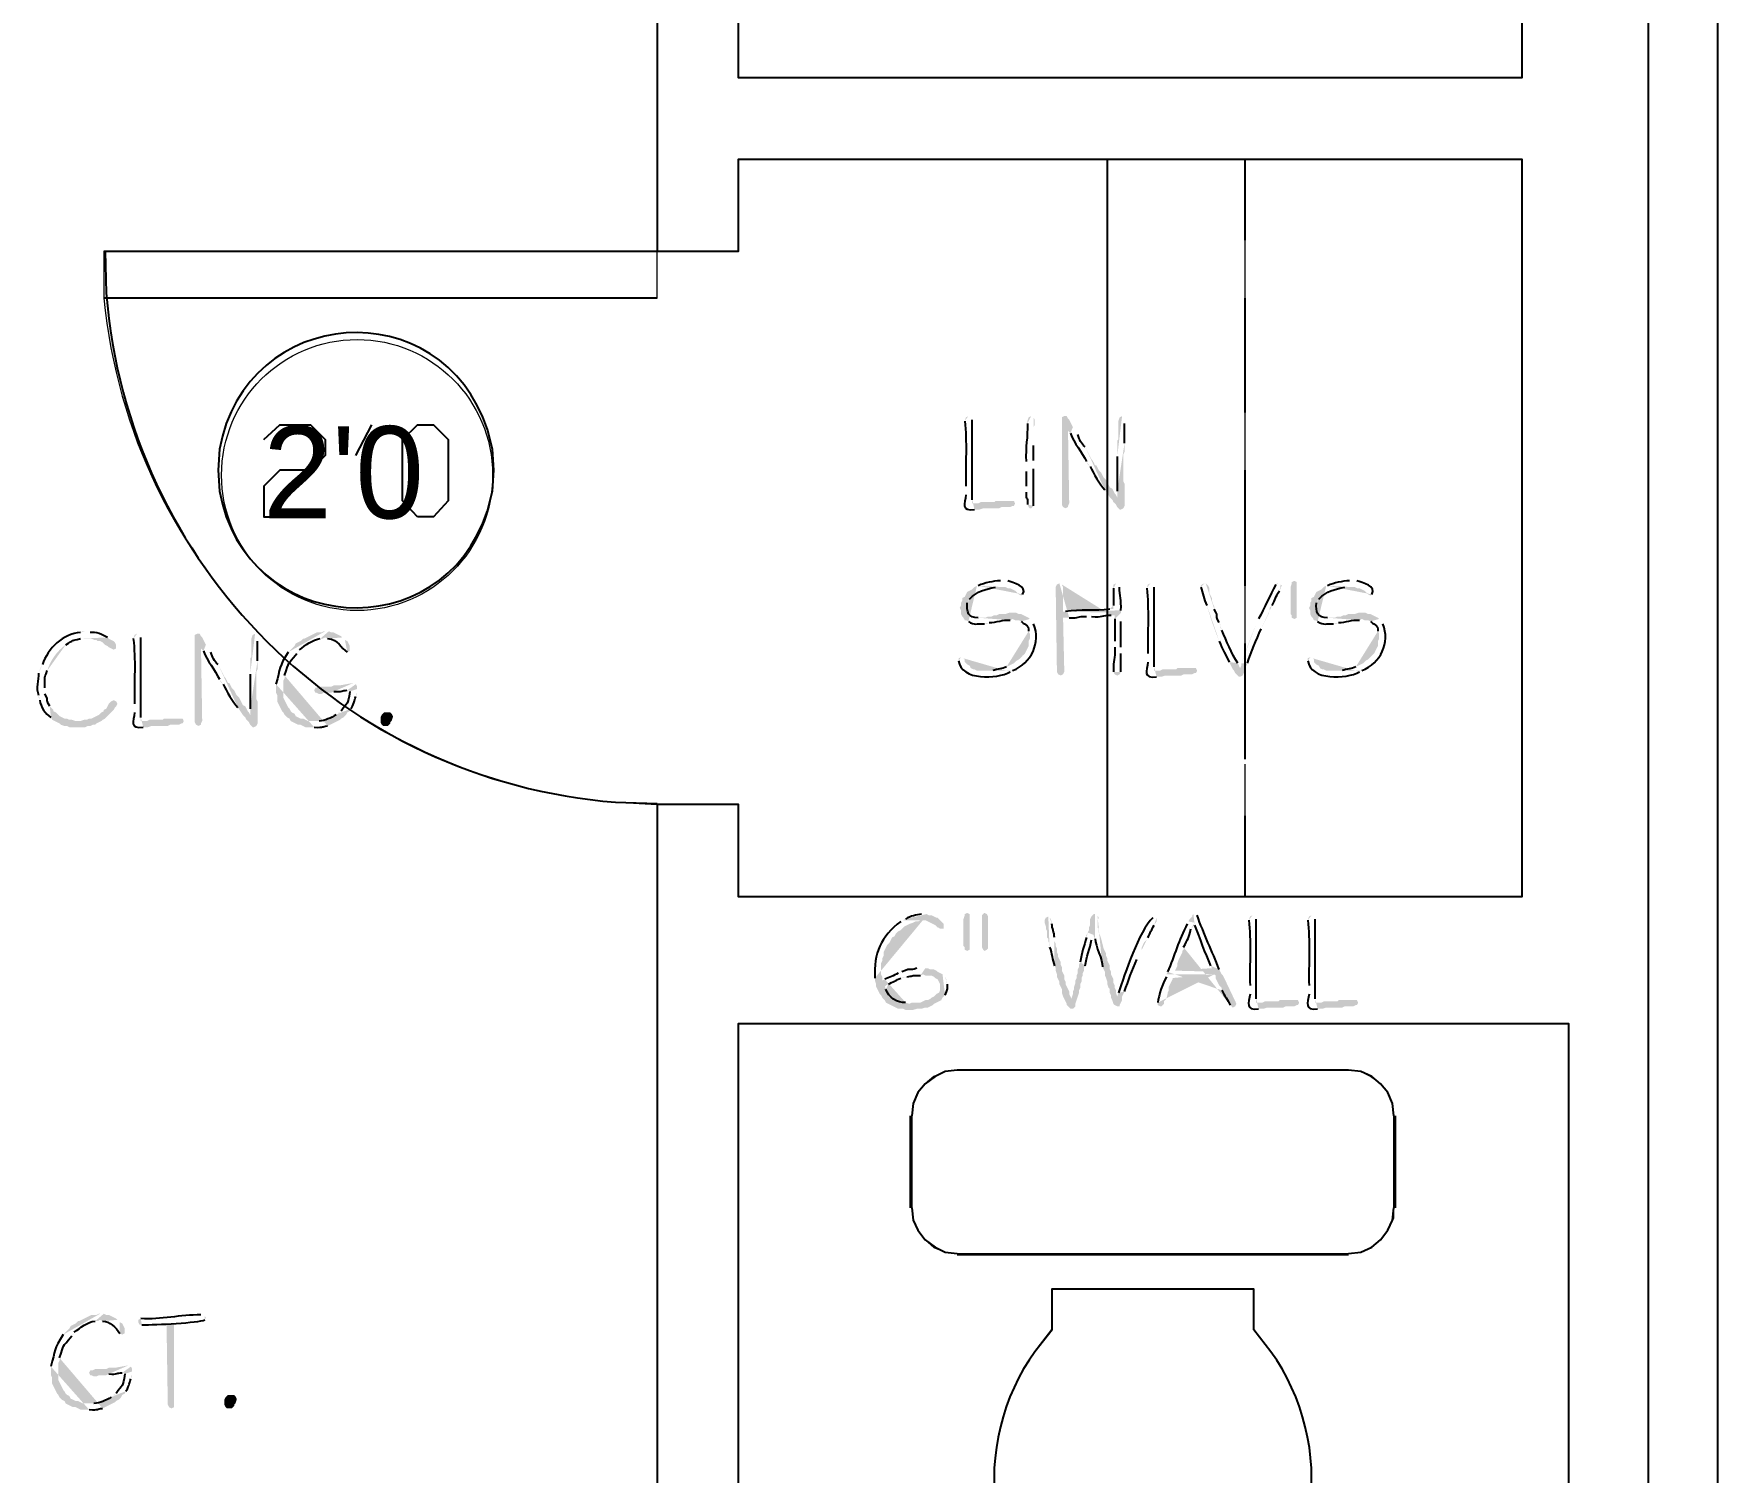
# Model space of a CAD drawing. Header units: inches. Extents: x -167 to 6071, y -6287 to -2731.
# Drawn here: x 420.4 to 493.4, y -5838.5 to -5776.1 of the extents above; entities that cross this region are included whole.
import ezdxf

# ---------------------------------------------------------------- set-up
doc = ezdxf.new("R2010")
doc.units = ezdxf.units.IN
doc.header["$LTSCALE"] = 96
doc.header["$MEASUREMENT"] = 0
doc.linetypes.add('Dash', pattern=[0.225, 0.15, -0.075])
doc.layers.add('Door label', color=5, linetype='Continuous', lineweight=5)
doc.layers.add('Doors', color=5, linetype='Continuous', lineweight=9)
doc.layers.add('Furniture', color=7, linetype='Continuous', lineweight=5, true_color=0x994d00)
doc.layers.add('PDF_Geometry', color=7, linetype='Continuous', true_color=0x4a4a4a)
doc.layers.add('PDF_Solid Fills', color=7, linetype='Continuous')
doc.styles.get("Standard").update_dxf_attribs({"font": 'arial.ttf'})

# ---------------------------------------------------------------- blocks, each defined once
blk = doc.blocks.new('Toilet')
at = {"layer": 'Furniture'}
for points in [[(-0.001, 8.48), (-0.054, 9.013), (-0.267, 9.493), (-0.587, 9.867), (-0.961, 10.187), (-1.441, 10.4), (-1.974, 10.453), (-5.974, 10.453), (-6.507, 10.4), (-6.934, 10.187), (-7.361, 9.867), (-7.681, 9.493), (-7.894, 9.013), (-7.947, 8.48), (-7.947, -8.48), (-7.894, -9.013), (-7.681, -9.44), (-7.361, -9.867), (-6.934, -10.187), (-6.399, -10.454), (-1.979, -10.454), (-1.441, -10.4), (-0.961, -10.187), (-0.587, -9.867), (-0.267, -9.44), (-0.054, -9.013), (0, -8.475), (0, 8.475)], [(-19.041, 6.773), (-19.92, 6.62), (-21.867, 5.867), (-23.414, 5.013), (-24.907, 4.107), (-26.294, 3.04), (-26.827, 2.507)], [(-12.214, -5.12), (-11.254, -4.373), (-9.494, -4.373), (-9.494, 4.373), (-11.254, 4.373), (-12.214, 5.12)], [(-26.827, -2.507), (-26.294, -3.04), (-24.907, -4.107), (-23.414, -5.013), (-21.867, -5.867), (-20.214, -6.507)], [(-20.242, -6.496), (-19.041, -6.773)]]:
    blk.add_lwpolyline(points, dxfattribs=at)
for points in [[(-12.214, 5.12), (-14.112, 6.505), (-16.714, 7.164), (-19.041, 6.773)], [(-26.827, 2.507), (-27.919, 0.679), (-27.919, -0.679), (-26.827, -2.507)], [(-19.041, -6.773), (-16.714, -7.164), (-14.112, -6.505), (-12.214, -5.12)]]:
    blk.add_open_spline(points, degree=3, dxfattribs=at)

msp = doc.modelspace()

# ---------------------------------------------------------------- hatches: boundary and pattern name
at = {"layer": 'PDF_Solid Fills', "transparency": 33554559}
h = msp.add_hatch(color=256, dxfattribs=at)
h.paths.add_polyline_path([(460.917, -5792.735), (460.81, -5792.789), (460.757, -5792.949)], flags=0)
h.paths.add_polyline_path([(460.81, -5795.775), (460.81, -5796.149)], flags=0)
h.paths.add_polyline_path([(461.183, -5796.789), (461.397, -5796.789), (461.557, -5796.735), (462.25, -5796.735), (462.357, -5796.682), (462.73, -5796.682), (462.837, -5796.629), (462.89, -5796.629), (462.943, -5796.522), (461.077, -5796.522), (461.077, -5796.362)], flags=0)
h.paths.add_polyline_path([(461.077, -5792.895), (461.023, -5792.789)], flags=0)
h = msp.add_hatch(color=256, dxfattribs=at)
h.paths.add_polyline_path([(463.637, -5792.735), (463.53, -5792.789), (463.477, -5792.949), (463.477, -5793.055)], flags=0)
h.paths.add_polyline_path([(463.423, -5794.709), (463.423, -5795.135)], flags=0)
h.paths.add_polyline_path([(463.423, -5795.775), (463.423, -5796.042)], flags=0)
h.paths.add_polyline_path([(463.477, -5796.575), (463.53, -5796.682), (463.583, -5796.735), (463.637, -5796.735), (463.69, -5796.682), (463.743, -5796.629)], flags=0)
h.paths.add_polyline_path([(463.743, -5795.029), (463.743, -5794.655)], flags=0)
h.paths.add_polyline_path([(463.743, -5794.015), (463.743, -5793.215), (463.797, -5793.109), (463.797, -5792.895), (463.743, -5792.789)], flags=0)
for points in [[(465.077, -5792.735), (464.97, -5792.789), (464.97, -5796.575), (465.023, -5796.682), (465.13, -5796.735), (465.237, -5796.682), (465.237, -5796.629), (465.29, -5796.522), (465.237, -5793.322), (465.45, -5793.215), (465.29, -5792.895), (465.237, -5792.842), (465.183, -5792.735)], [(462.73, -5796.415), (462.09, -5796.415), (462.037, -5796.469), (461.45, -5796.469), (461.343, -5796.522), (461.077, -5796.522), (462.943, -5796.522), (462.89, -5796.415), (462.837, -5796.415)], [(475.157, -5800.149), (475.157, -5801.482), (475.05, -5801.535), (474.943, -5801.482), (474.943, -5801.375), (474.89, -5801.322), (474.89, -5800.149), (474.943, -5799.989), (474.943, -5799.935), (475.05, -5799.882), (475.157, -5799.935)], [(462.837, -5801.269), (462.677, -5801.269), (462.517, -5801.322), (462.25, -5801.322), (462.143, -5801.375), (462.037, -5801.375), (461.93, -5801.429), (461.77, -5801.429), (461.663, -5801.482), (461.343, -5801.482), (463.53, -5801.482), (463.21, -5801.322), (463.103, -5801.322), (462.997, -5801.269)], [(477.983, -5801.269), (477.823, -5801.269), (477.663, -5801.322), (477.397, -5801.322), (477.29, -5801.375), (477.183, -5801.375), (477.077, -5801.429), (476.917, -5801.429), (476.81, -5801.482), (476.49, -5801.482), (478.677, -5801.482), (478.357, -5801.322), (478.25, -5801.322), (478.143, -5801.269)], [(423.637, -5802.389), (422.623, -5802.389), (422.89, -5802.389), (422.997, -5802.442), (423.103, -5802.442), (423.157, -5802.495), (423.263, -5802.495), (423.37, -5802.549), (423.477, -5802.655), (423.583, -5802.709), (423.637, -5802.762), (423.85, -5802.869), (423.957, -5802.815), (423.957, -5802.655), (423.903, -5802.549), (423.85, -5802.495), (423.743, -5802.442)], [(427.477, -5802.175), (427.37, -5802.229), (427.37, -5806.015), (427.423, -5806.122), (427.53, -5806.175), (427.637, -5806.122), (427.637, -5806.069), (427.69, -5805.962), (427.637, -5802.762), (427.85, -5802.655), (427.797, -5802.549), (427.743, -5802.442), (427.69, -5802.335), (427.637, -5802.282), (427.583, -5802.175)], [(470.623, -5803.669), (469.983, -5803.669), (469.93, -5803.722), (469.343, -5803.722), (469.237, -5803.775), (468.97, -5803.775), (470.837, -5803.775), (470.783, -5803.669), (470.73, -5803.669)], [(423.85, -5805.055), (423.743, -5805.109), (423.637, -5805.215), (423.583, -5805.322), (423.53, -5805.429), (423.423, -5805.482), (423.423, -5805.535), (423.317, -5805.589), (423.21, -5805.695), (423.103, -5805.749), (422.997, -5805.802), (422.89, -5805.855), (422.783, -5805.855), (422.677, -5805.909), (422.57, -5805.909), (422.41, -5805.962), (421.29, -5805.962), (421.503, -5806.069), (421.557, -5806.122), (421.717, -5806.175), (421.823, -5806.175), (421.93, -5806.229), (422.623, -5806.229), (422.73, -5806.175), (422.837, -5806.175), (422.943, -5806.122), (423.05, -5806.122), (423.103, -5806.069), (423.317, -5805.962), (423.37, -5805.909), (423.477, -5805.855), (423.69, -5805.642), (423.743, -5805.589), (423.85, -5805.482), (423.903, -5805.375), (423.957, -5805.322), (424.01, -5805.215), (423.957, -5805.109)], [(426.677, -5805.855), (426.037, -5805.855), (425.983, -5805.909), (425.397, -5805.909), (425.29, -5805.962), (425.023, -5805.962), (426.89, -5805.962), (426.837, -5805.855), (426.783, -5805.855)], [(435.637, -5806.175), (435.53, -5806.175), (435.477, -5806.122), (435.423, -5806.015), (435.423, -5805.802), (435.477, -5805.695), (435.583, -5805.589), (435.85, -5805.589), (435.903, -5805.642), (435.957, -5805.749), (435.957, -5805.802), (435.903, -5805.962), (435.85, -5806.015), (435.85, -5806.069), (435.743, -5806.175)], [(460.863, -5814.282), (460.757, -5814.335), (460.757, -5814.389), (460.703, -5814.549), (460.703, -5815.722), (460.757, -5815.775), (460.757, -5815.882), (460.863, -5815.935), (460.97, -5815.882), (460.97, -5814.335)], [(461.61, -5814.282), (461.503, -5814.389), (461.503, -5815.775), (461.557, -5815.882), (461.61, -5815.935), (461.717, -5815.882), (461.77, -5815.829), (461.77, -5814.442), (461.717, -5814.335)], [(475.05, -5818.069), (474.41, -5818.069), (474.357, -5818.122), (473.77, -5818.122), (473.663, -5818.175), (473.397, -5818.175), (475.263, -5818.175), (475.21, -5818.069), (475.157, -5818.069)], [(477.61, -5818.069), (476.97, -5818.069), (476.917, -5818.122), (476.33, -5818.122), (476.223, -5818.175), (475.957, -5818.175), (477.823, -5818.175), (477.77, -5818.069), (477.717, -5818.069)], [(426.463, -5832.095), (426.143, -5832.095), (426.197, -5835.615), (426.25, -5835.722), (426.357, -5835.775), (426.463, -5835.722), (426.463, -5835.615)], [(428.863, -5835.775), (428.757, -5835.775), (428.703, -5835.722), (428.65, -5835.615), (428.65, -5835.402), (428.703, -5835.295), (428.81, -5835.189), (429.077, -5835.189), (429.13, -5835.242), (429.183, -5835.349), (429.183, -5835.402), (429.13, -5835.562), (429.077, -5835.615), (429.077, -5835.669), (428.97, -5835.775)]]:
    msp.add_hatch(color=256, dxfattribs=at).paths.add_polyline_path(points)
h = msp.add_hatch(color=256, dxfattribs=at)
h.paths.add_polyline_path([(467.583, -5792.735), (467.477, -5792.789), (467.423, -5792.949), (467.423, -5793.749), (467.37, -5793.802), (467.37, -5794.495)], flags=0)
h.paths.add_polyline_path([(467.37, -5795.989), (467.37, -5796.255), (467.05, -5796.255), (467.157, -5796.362), (467.21, -5796.469), (467.317, -5796.575), (467.37, -5796.682), (467.423, -5796.735), (467.477, -5796.789), (467.53, -5796.789), (467.637, -5796.735), (467.69, -5796.629), (467.69, -5795.669), (467.637, -5795.562), (467.637, -5794.389), (467.69, -5794.282), (467.69, -5793.909)], flags=0)
h.paths.add_polyline_path([(467.69, -5793.055), (467.69, -5792.789)], flags=0)
h = msp.add_hatch(color=256, dxfattribs=at)
h.paths.add_polyline_path([(465.45, -5793.215), (465.237, -5793.322), (465.237, -5793.375), (465.343, -5793.482)], flags=0)
h.paths.add_polyline_path([(466.037, -5794.709), (466.09, -5794.815), (466.197, -5794.922)], flags=0)
h.paths.add_polyline_path([(466.837, -5795.935), (467.05, -5796.255), (467.37, -5796.255), (467.317, -5796.149), (467.263, -5796.095), (467.157, -5795.882), (467.05, -5795.829), (466.89, -5795.509), (466.783, -5795.402), (466.73, -5795.295), (466.677, -5795.189), (466.57, -5795.082), (466.517, -5794.975), (466.463, -5794.869), (466.41, -5794.869), (466.357, -5794.762), (466.303, -5794.655), (466.25, -5794.602), (466.197, -5794.495), (466.143, -5794.389), (466.09, -5794.282), (466.037, -5794.175), (465.983, -5794.069)], flags=0)
h.paths.add_polyline_path([(465.663, -5793.535), (465.557, -5793.322)], flags=0)
h = msp.add_hatch(color=256, dxfattribs=at)
h.paths.add_polyline_path([(461.29, -5800.095), (461.183, -5800.149), (461.077, -5800.255), (460.863, -5800.362), (460.81, -5800.469), (460.757, -5800.575), (460.65, -5800.629), (460.65, -5800.735), (460.597, -5800.842), (460.597, -5800.949), (460.543, -5801.055), (460.597, -5801.162), (460.597, -5801.322), (460.65, -5801.429), (460.703, -5801.482), (460.757, -5801.589), (460.81, -5801.589), (460.917, -5801.642)], flags=0)
h.paths.add_polyline_path([(461.61, -5801.749), (461.717, -5801.749), (461.823, -5801.695)], flags=0)
h.paths.add_polyline_path([(462.73, -5801.589), (462.837, -5801.535), (463.583, -5801.535), (463.53, -5801.482), (461.343, -5801.482)], flags=0)
h.paths.add_polyline_path([(460.863, -5800.842), (460.917, -5800.735), (460.97, -5800.682)], flags=0)
h.paths.add_polyline_path([(462.09, -5800.149), (462.357, -5800.149)], flags=0)
h = msp.add_hatch(color=256, dxfattribs=at)
h.paths.add_polyline_path([(462.357, -5799.882), (462.303, -5799.882)], flags=0)
h.paths.add_polyline_path([(461.343, -5800.095), (461.29, -5800.095), (462.357, -5800.149), (462.517, -5800.149), (462.623, -5800.202), (462.73, -5800.202), (462.943, -5800.309), (463.05, -5800.415), (463.103, -5800.415), (463.103, -5800.469), (463.21, -5800.522), (463.263, -5800.469)], flags=0)
h.paths.add_polyline_path([(462.623, -5799.882), (462.463, -5799.882)], flags=0)
h = msp.add_hatch(color=256, dxfattribs=at)
h.paths.add_polyline_path([(464.863, -5799.989), (464.757, -5800.042), (464.703, -5800.149), (464.757, -5803.829), (464.81, -5803.935), (464.917, -5803.989), (465.023, -5803.935), (465.077, -5803.829), (465.023, -5801.482), (465.29, -5801.482)], flags=0)
h.paths.add_polyline_path([(466.037, -5801.429), (466.25, -5801.429)], flags=0)
h.paths.add_polyline_path([(467.103, -5801.375), (467.263, -5801.375), (467.53, -5801.269), (465.023, -5801.215), (465.023, -5800.149), (464.97, -5800.042)], flags=0)
h = msp.add_hatch(color=256, dxfattribs=at)
h.paths.add_polyline_path([(467.317, -5799.989), (467.21, -5800.042), (467.21, -5800.202)], flags=0)
h.paths.add_polyline_path([(467.21, -5800.949), (467.21, -5801.109), (467.05, -5801.109)], flags=0)
h.paths.add_polyline_path([(465.13, -5801.215), (465.023, -5801.215), (467.53, -5801.269), (467.53, -5801.162)], flags=0)
h.paths.add_polyline_path([(467.477, -5800.149), (467.423, -5800.042)], flags=0)
h = msp.add_hatch(color=256, dxfattribs=at)
h.paths.add_polyline_path([(468.81, -5799.989), (468.703, -5800.042), (468.65, -5800.202)], flags=0)
h.paths.add_polyline_path([(468.703, -5803.029), (468.703, -5803.402)], flags=0)
h.paths.add_polyline_path([(469.077, -5804.042), (469.29, -5804.042), (469.45, -5803.989), (470.143, -5803.989), (470.25, -5803.935), (470.623, -5803.935), (470.73, -5803.882), (470.783, -5803.882), (470.837, -5803.775), (468.97, -5803.775), (468.97, -5803.615)], flags=0)
h.paths.add_polyline_path([(468.97, -5800.149), (468.917, -5800.042)], flags=0)
h = msp.add_hatch(color=256, dxfattribs=at)
h.paths.add_polyline_path([(471.157, -5799.989), (471.05, -5800.042), (470.997, -5800.095), (470.997, -5800.149)], flags=0)
h.paths.add_polyline_path([(471.263, -5800.949, 0.030145), (471.797, -5802.495)], flags=0)
h.paths.add_polyline_path([(472.223, -5803.402), (472.383, -5803.722), (472.437, -5803.775), (472.49, -5803.882), (472.543, -5803.935), (472.65, -5804.042), (472.703, -5804.042), (472.81, -5803.989), (472.863, -5803.882), (472.863, -5803.829), (472.917, -5803.775), (472.917, -5803.669), (472.703, -5803.669), (472.65, -5803.562), (472.597, -5803.455)], flags=0)
h.paths.add_polyline_path([(471.903, -5802.015), (471.85, -5801.909), (471.85, -5801.802), (471.797, -5801.695)], flags=0)
h.paths.add_polyline_path([(471.583, -5801.109), (471.583, -5801.002), (471.53, -5800.895), (471.477, -5800.735), (471.477, -5800.629), (471.423, -5800.522), (471.37, -5800.415), (471.37, -5800.202), (471.317, -5800.095), (471.21, -5799.989)], flags=0)
h = msp.add_hatch(color=256, dxfattribs=at)
h.paths.add_polyline_path([(474.357, -5799.989), (474.303, -5799.989), (474.25, -5800.042)], flags=0)
h.paths.add_polyline_path([(473.503, -5801.535), (473.397, -5801.749)], flags=0)
h.paths.add_polyline_path([(473.397, -5801.749, 0.013998), (472.757, -5803.455)], flags=0)
h.paths.add_polyline_path([(472.757, -5803.455), (472.757, -5803.562), (472.703, -5803.669), (472.917, -5803.669), (472.97, -5803.562), (473.023, -5803.455)], flags=0)
h.paths.add_polyline_path([(473.61, -5801.962), (473.663, -5801.855), (473.93, -5801.322), (473.983, -5801.162), (473.983, -5801.055), (474.09, -5800.949)], flags=0)
h.paths.add_polyline_path([(474.41, -5800.309), (474.463, -5800.202), (474.463, -5800.149), (474.517, -5800.095), (474.463, -5800.042)], flags=0)
h = msp.add_hatch(color=256, dxfattribs=at)
h.paths.add_polyline_path([(476.437, -5800.095), (476.33, -5800.149), (476.223, -5800.255), (476.01, -5800.362), (475.957, -5800.469), (475.903, -5800.575), (475.797, -5800.629), (475.797, -5800.735), (475.743, -5800.842), (475.743, -5800.949), (475.69, -5801.055), (475.743, -5801.162), (475.743, -5801.322), (475.797, -5801.429), (475.85, -5801.482), (475.903, -5801.589), (475.957, -5801.589), (476.063, -5801.642)], flags=0)
h.paths.add_polyline_path([(476.757, -5801.749), (476.863, -5801.749), (476.97, -5801.695)], flags=0)
h.paths.add_polyline_path([(477.877, -5801.589), (477.983, -5801.535), (478.73, -5801.535), (478.677, -5801.482), (476.49, -5801.482)], flags=0)
h.paths.add_polyline_path([(476.01, -5800.842), (476.063, -5800.735), (476.117, -5800.682)], flags=0)
h.paths.add_polyline_path([(477.237, -5800.149), (477.503, -5800.149)], flags=0)
h = msp.add_hatch(color=256, dxfattribs=at)
h.paths.add_polyline_path([(477.503, -5799.882), (477.45, -5799.882)], flags=0)
h.paths.add_polyline_path([(476.49, -5800.095), (476.437, -5800.095), (477.503, -5800.149), (477.663, -5800.149), (477.77, -5800.202), (477.877, -5800.202), (478.09, -5800.309), (478.197, -5800.415), (478.25, -5800.415), (478.25, -5800.469), (478.357, -5800.522), (478.41, -5800.469)], flags=0)
h.paths.add_polyline_path([(477.77, -5799.882), (477.61, -5799.882)], flags=0)
h = msp.add_hatch(color=256, dxfattribs=at)
h.paths.add_polyline_path([(463.583, -5801.535), (462.837, -5801.535), (462.943, -5801.589), (463.103, -5801.589), (463.21, -5801.642)], flags=0)
h.paths.add_polyline_path([(463.53, -5802.069), (463.583, -5802.175), (463.583, -5802.389), (463.53, -5802.495), (463.53, -5802.709), (463.477, -5802.815), (463.423, -5802.922), (463.37, -5803.029), (463.263, -5803.135), (463.21, -5803.189), (463.103, -5803.295), (462.997, -5803.349), (462.89, -5803.455), (462.57, -5803.615)], flags=0)
h.paths.add_polyline_path([(461.983, -5803.775), (461.61, -5803.775), (462.837, -5803.775)], flags=0)
h.paths.add_polyline_path([(463.743, -5801.749), (463.637, -5801.642)], flags=0)
h = msp.add_hatch(color=256, dxfattribs=at)
h.paths.add_polyline_path([(467.53, -5801.269), (467.263, -5801.375), (467.263, -5801.535)], flags=0)
h.paths.add_polyline_path([(467.263, -5802.495), (467.263, -5802.762)], flags=0)
h.paths.add_polyline_path([(467.21, -5803.829), (467.263, -5803.935), (467.37, -5803.989), (467.477, -5803.935), (467.53, -5803.829)], flags=0)
h.paths.add_polyline_path([(467.53, -5803.029), (467.53, -5802.762)], flags=0)
h.paths.add_polyline_path([(467.53, -5801.642), (467.53, -5801.375)], flags=0)
h = msp.add_hatch(color=256, dxfattribs=at)
h.paths.add_polyline_path([(478.73, -5801.535), (477.983, -5801.535), (478.09, -5801.589), (478.25, -5801.589), (478.357, -5801.642)], flags=0)
h.paths.add_polyline_path([(478.677, -5802.069), (478.73, -5802.175), (478.73, -5802.389), (478.677, -5802.495), (478.677, -5802.709), (478.623, -5802.815), (478.57, -5802.922), (478.517, -5803.029), (478.41, -5803.135), (478.357, -5803.189), (478.25, -5803.295), (478.143, -5803.349), (478.09, -5803.402), (478.037, -5803.455), (477.717, -5803.615)], flags=0)
h.paths.add_polyline_path([(477.13, -5803.775), (476.757, -5803.775), (477.983, -5803.775)], flags=0)
h.paths.add_polyline_path([(478.89, -5801.749), (478.783, -5801.642)], flags=0)
h = msp.add_hatch(color=256, dxfattribs=at)
h.paths.add_polyline_path([(422.623, -5802.069), (422.517, -5802.069), (422.41, -5802.122)], flags=0)
h.paths.add_polyline_path([(420.757, -5803.509), (420.703, -5803.615), (420.65, -5803.722), (420.597, -5803.882)], flags=0)
h.paths.add_polyline_path([(420.597, -5804.842), (420.597, -5804.949), (420.65, -5805.055)], flags=0)
h.paths.add_polyline_path([(421.13, -5805.802), (421.183, -5805.909), (421.29, -5805.962), (422.303, -5805.962), (422.197, -5805.962), (422.037, -5805.909), (421.93, -5805.909), (421.823, -5805.855), (421.717, -5805.855), (421.61, -5805.802), (421.503, -5805.749), (421.343, -5805.589), (421.237, -5805.535), (421.237, -5805.482), (421.13, -5805.375), (421.077, -5805.322)], flags=0)
h.paths.add_polyline_path([(420.863, -5804.789), (420.863, -5804.522)], flags=0)
h.paths.add_polyline_path([(421.77, -5802.655, 0.162278), (420.97, -5803.775)], flags=0)
h.paths.add_polyline_path([(422.41, -5802.389), (423.637, -5802.389), (423.583, -5802.335)], flags=0)
h.paths.add_polyline_path([(422.837, -5802.122), (422.73, -5802.069)], flags=0)
h = msp.add_hatch(color=256, dxfattribs=at)
h.paths.add_polyline_path([(424.863, -5802.175), (424.757, -5802.229), (424.703, -5802.389)], flags=0)
h.paths.add_polyline_path([(424.757, -5805.215), (424.757, -5805.589)], flags=0)
h.paths.add_polyline_path([(425.13, -5806.229), (425.343, -5806.229), (425.503, -5806.175), (426.197, -5806.175), (426.303, -5806.122), (426.677, -5806.122), (426.783, -5806.069), (426.837, -5806.069), (426.89, -5805.962), (425.023, -5805.962), (425.023, -5805.802)], flags=0)
h.paths.add_polyline_path([(425.023, -5802.335), (424.97, -5802.229)], flags=0)
h = msp.add_hatch(color=256, dxfattribs=at)
h.paths.add_polyline_path([(429.983, -5802.175), (429.877, -5802.229), (429.823, -5802.389), (429.823, -5803.189), (429.77, -5803.242), (429.77, -5803.935)], flags=0)
h.paths.add_polyline_path([(429.77, -5805.429), (429.77, -5805.695), (429.45, -5805.695), (429.557, -5805.802), (429.61, -5805.909), (429.717, -5806.015), (429.77, -5806.122), (429.877, -5806.229), (429.93, -5806.229), (430.037, -5806.175), (430.09, -5806.069), (430.09, -5805.109), (430.037, -5805.002), (430.037, -5803.829), (430.09, -5803.722), (430.09, -5803.349)], flags=0)
h.paths.add_polyline_path([(430.09, -5802.495), (430.09, -5802.229)], flags=0)
h = msp.add_hatch(color=256, dxfattribs=at)
h.paths.add_polyline_path([(433.023, -5802.069), (432.97, -5802.069), (432.863, -5802.122), (432.65, -5802.122), (432.117, -5802.389), (432.063, -5802.389), (431.957, -5802.495), (431.743, -5802.602), (431.69, -5802.709), (431.583, -5802.815), (431.53, -5802.869), (431.423, -5802.975)], flags=0)
h.paths.add_polyline_path([(430.89, -5804.362), (430.89, -5804.735), (430.943, -5804.842), (430.943, -5805.109), (431.157, -5805.535), (431.21, -5805.589), (431.263, -5805.695), (431.37, -5805.802), (431.477, -5805.855), (431.53, -5805.962), (431.85, -5806.122), (431.957, -5806.122), (432.17, -5806.229), (432.543, -5806.229)], flags=0)
h.paths.add_polyline_path([(433.13, -5806.175), (433.557, -5805.962), (432.277, -5805.962), (432.17, -5805.909), (432.063, -5805.855), (431.957, -5805.855), (431.85, -5805.802), (431.743, -5805.749), (431.69, -5805.642), (431.583, -5805.589), (431.53, -5805.535), (431.477, -5805.429), (431.423, -5805.375), (431.37, -5805.269), (431.317, -5805.162), (431.263, -5805.055), (431.21, -5804.949), (431.21, -5804.202), (431.263, -5804.095), (431.263, -5803.989)], flags=0)
h.paths.add_polyline_path([(431.797, -5803.029), (431.85, -5802.975), (431.903, -5802.869)], flags=0)
h.paths.add_polyline_path([(432.81, -5802.389), (432.917, -5802.389), (433.023, -5802.335), (433.77, -5802.335), (433.717, -5802.282), (433.397, -5802.122), (433.29, -5802.122), (433.183, -5802.069)], flags=0)
h = msp.add_hatch(color=256, dxfattribs=at)
h.paths.add_polyline_path([(433.77, -5802.335), (433.023, -5802.335), (433.13, -5802.389)], flags=0)
h.paths.add_polyline_path([(433.983, -5802.975), (434.09, -5802.922), (434.09, -5802.709), (434.037, -5802.602), (433.983, -5802.495), (433.877, -5802.442)], flags=0)
h = msp.add_hatch(color=256, dxfattribs=at)
h.paths.add_polyline_path([(427.85, -5802.655), (427.637, -5802.762), (427.637, -5802.815), (427.743, -5802.922)], flags=0)
h.paths.add_polyline_path([(428.437, -5804.149), (428.49, -5804.255), (428.597, -5804.362)], flags=0)
h.paths.add_polyline_path([(429.237, -5805.375), (429.343, -5805.535), (429.45, -5805.695), (429.77, -5805.695), (429.717, -5805.589), (429.663, -5805.535), (429.557, -5805.322), (429.45, -5805.269), (429.29, -5804.949), (429.183, -5804.842), (429.13, -5804.735), (429.077, -5804.629), (428.97, -5804.522), (428.917, -5804.415), (428.863, -5804.309), (428.81, -5804.309), (428.757, -5804.202), (428.703, -5804.095), (428.65, -5804.042), (428.597, -5803.935), (428.383, -5803.509)], flags=0)
h.paths.add_polyline_path([(428.063, -5802.975), (427.957, -5802.762)], flags=0)
h = msp.add_hatch(color=256, dxfattribs=at)
h.paths.add_polyline_path([(460.597, -5803.189), (460.49, -5803.242), (460.49, -5803.349)], flags=0)
h.paths.add_polyline_path([(462.73, -5803.829), (462.837, -5803.775), (461.29, -5803.775), (461.183, -5803.722), (461.13, -5803.722), (461.023, -5803.669), (460.97, -5803.562), (460.863, -5803.509), (460.757, -5803.402), (460.757, -5803.295), (460.703, -5803.242)], flags=0)
h = msp.add_hatch(color=256, dxfattribs=at)
h.paths.add_polyline_path([(475.743, -5803.189), (475.637, -5803.242), (475.637, -5803.349)], flags=0)
h.paths.add_polyline_path([(477.877, -5803.829), (477.983, -5803.775), (476.437, -5803.775), (476.33, -5803.722), (476.277, -5803.722), (476.17, -5803.669), (476.117, -5803.562), (476.01, -5803.509), (475.903, -5803.402), (475.903, -5803.295), (475.85, -5803.242)], flags=0)
h = msp.add_hatch(color=256, dxfattribs=at)
h.paths.add_polyline_path([(434.25, -5804.309), (433.663, -5804.415), (433.397, -5804.415), (433.29, -5804.469), (432.81, -5804.469), (432.703, -5804.522), (432.597, -5804.522), (432.543, -5804.629), (432.597, -5804.735), (432.65, -5804.735), (432.757, -5804.789), (432.863, -5804.789), (432.97, -5804.735), (433.29, -5804.735), (433.397, -5804.682)], flags=0)
h.paths.add_polyline_path([(433.983, -5804.629), (434.09, -5804.629), (434.41, -5804.575), (434.41, -5804.469), (434.357, -5804.362)], flags=0)
h = msp.add_hatch(color=256, dxfattribs=at)
h.paths.add_polyline_path([(434.41, -5804.575), (434.09, -5804.629), (434.09, -5804.682)], flags=0)
h.paths.add_polyline_path([(433.717, -5805.535), (433.61, -5805.589), (433.61, -5805.642), (433.503, -5805.695)], flags=0)
h.paths.add_polyline_path([(432.757, -5805.962), (432.597, -5805.962), (433.557, -5805.962), (433.663, -5805.909), (433.717, -5805.855), (433.823, -5805.802), (433.93, -5805.695), (433.983, -5805.589), (434.09, -5805.535), (434.143, -5805.429)], flags=0)
h.paths.add_polyline_path([(434.357, -5804.895), (434.41, -5804.789), (434.41, -5804.682)], flags=0)
h = msp.add_hatch(color=256, dxfattribs=at)
h.paths.add_polyline_path([(458.09, -5814.602), (457.983, -5814.655)], flags=0)
h.paths.add_polyline_path([(456.863, -5817.109), (456.863, -5817.215), (457.183, -5817.215), (457.183, -5817.055), (457.13, -5816.949), (457.13, -5816.469), (457.183, -5816.362), (457.183, -5816.255), (457.237, -5816.149), (457.237, -5815.989), (457.29, -5815.882), (457.397, -5815.669), (457.503, -5815.562), (457.61, -5815.349), (457.717, -5815.295), (457.77, -5815.189), (457.877, -5815.082), (457.983, -5815.029), (458.09, -5814.922), (458.143, -5814.869), (458.357, -5814.762), (458.517, -5814.709), (458.623, -5814.655), (458.73, -5814.655), (458.837, -5814.602), (458.943, -5814.602)], flags=0)
h = msp.add_hatch(color=256, dxfattribs=at)
h.paths.add_polyline_path([(458.943, -5814.335), (458.89, -5814.335)], flags=0)
h.paths.add_polyline_path([(458.197, -5814.549), (458.09, -5814.602), (459.05, -5814.602), (459.477, -5814.815), (459.583, -5814.922), (459.637, -5814.922), (459.69, -5814.975), (459.85, -5814.975), (459.85, -5814.762), (459.797, -5814.709), (459.583, -5814.495), (459.53, -5814.495), (459.317, -5814.389), (459.21, -5814.389), (459.103, -5814.335)], flags=0)
h = msp.add_hatch(color=256, dxfattribs=at)
h.paths.add_polyline_path([(464.383, -5814.442), (464.277, -5814.495), (464.223, -5814.602), (464.223, -5814.709), (464.277, -5814.869), (464.277, -5814.975), (464.33, -5815.082), (464.33, -5815.349), (464.383, -5815.402), (464.383, -5815.509), (464.437, -5815.615), (464.437, -5815.775)], flags=0)
h.paths.add_polyline_path([(464.65, -5816.575), (464.703, -5816.682), (464.703, -5816.789), (464.757, -5816.949), (464.757, -5817.055), (464.81, -5817.162), (464.863, -5817.269), (464.863, -5817.375), (464.917, -5817.482), (464.97, -5817.589), (464.97, -5817.749), (465.023, -5817.909), (465.077, -5818.015), (465.13, -5818.122), (465.183, -5818.229), (465.183, -5818.282), (465.237, -5818.335), (465.343, -5818.442), (465.45, -5818.442), (465.557, -5818.335), (465.557, -5818.229), (465.61, -5818.069), (465.397, -5818.069), (465.397, -5818.015), (465.29, -5817.802), (465.29, -5817.695), (465.237, -5817.589), (465.183, -5817.482), (465.13, -5817.375), (465.13, -5817.269), (465.077, -5817.162), (465.077, -5817.002), (465.023, -5816.895), (464.97, -5816.789), (464.97, -5816.629), (464.917, -5816.522), (464.917, -5816.415), (464.863, -5816.309), (464.81, -5816.202), (464.81, -5816.095), (464.757, -5815.989), (464.757, -5815.829), (464.703, -5815.722), (464.703, -5815.615), (464.65, -5815.509), (464.65, -5815.349)], flags=0)
h.paths.add_polyline_path([(464.543, -5814.762), (464.543, -5814.709), (464.49, -5814.549), (464.437, -5814.495)], flags=0)
h = msp.add_hatch(color=256, dxfattribs=at)
h.paths.add_polyline_path([(466.41, -5814.335), (466.357, -5814.335), (466.25, -5814.442), (466.197, -5814.549), (466.197, -5814.815), (466.143, -5814.922), (466.143, -5815.029), (466.09, -5815.135), (466.357, -5815.242), (466.357, -5815.295), (466.41, -5815.402)], flags=0)
h.paths.add_polyline_path([(466.73, -5816.629), (466.837, -5816.842), (466.837, -5817.002), (466.89, -5817.109), (466.943, -5817.269), (466.943, -5817.375), (466.997, -5817.535), (467.05, -5817.589), (467.05, -5817.749), (467.103, -5817.855), (467.103, -5817.962), (467.157, -5818.069), (467.21, -5818.229), (467.263, -5818.282), (467.37, -5818.335), (467.477, -5818.335), (467.477, -5818.282), (467.53, -5818.175), (467.583, -5818.069), (467.583, -5817.909), (467.37, -5817.909), (467.317, -5817.749), (467.317, -5817.642), (467.263, -5817.535), (467.263, -5817.429), (467.21, -5817.322), (467.21, -5817.162), (467.103, -5816.949), (467.103, -5816.842), (467.05, -5816.735), (467.05, -5816.575), (466.997, -5816.469), (466.943, -5816.362), (466.943, -5816.255), (466.89, -5816.149), (466.89, -5816.042), (466.783, -5815.829), (466.677, -5815.402), (466.623, -5815.242), (466.57, -5815.135), (466.57, -5814.975), (466.517, -5814.922), (466.517, -5814.602), (466.57, -5814.495), (466.517, -5814.389)], flags=0)
h = msp.add_hatch(color=256, dxfattribs=at)
h.paths.add_polyline_path([(468.97, -5814.495), (468.917, -5814.495)], flags=0)
h.paths.add_polyline_path([(467.423, -5817.749), (467.37, -5817.909), (467.583, -5817.909), (467.637, -5817.802), (467.69, -5817.695)], flags=0)
h.paths.add_polyline_path([(468.223, -5816.309), (468.437, -5815.882), (468.437, -5815.775), (468.543, -5815.562), (468.65, -5815.455), (468.703, -5815.349)], flags=0)
h.paths.add_polyline_path([(468.97, -5814.815), (469.077, -5814.655), (469.077, -5814.495)], flags=0)
h = msp.add_hatch(color=256, dxfattribs=at)
h.paths.add_polyline_path([(470.463, -5814.655), (470.41, -5814.762)], flags=0)
h.paths.add_polyline_path([(469.557, -5816.842), (469.503, -5816.949), (471.583, -5816.949), (471.637, -5817.002), (471.637, -5817.109), (471.69, -5817.215), (471.743, -5817.322), (471.797, -5817.429), (471.903, -5817.535), (471.903, -5817.642)], flags=0)
h.paths.add_polyline_path([(472.277, -5818.282), (472.383, -5818.389), (472.49, -5818.335), (472.543, -5818.229), (472.063, -5817.215), (471.957, -5817.002), (471.903, -5816.949), (471.85, -5816.842), (469.877, -5816.789), (469.93, -5816.682), (469.983, -5816.575), (469.983, -5816.469), (470.037, -5816.309), (470.09, -5816.202), (470.143, -5816.095), (470.197, -5815.989), (470.197, -5815.935), (470.25, -5815.882), (470.25, -5815.775)], flags=0)
h.paths.add_polyline_path([(470.57, -5814.975), (470.677, -5814.869), (470.73, -5814.709)], flags=0)
h = msp.add_hatch(color=256, dxfattribs=at)
h.paths.add_polyline_path([(470.677, -5814.335), (470.623, -5814.389), (470.623, -5814.442), (470.57, -5814.495), (470.517, -5814.549), (470.463, -5814.655), (470.73, -5814.709), (470.73, -5814.815)], flags=0)
h.paths.add_polyline_path([(471.423, -5816.575), (471.477, -5816.682), (469.877, -5816.789), (471.85, -5816.842), (471.797, -5816.735)], flags=0)
h.paths.add_polyline_path([(470.837, -5814.389), (470.783, -5814.335)], flags=0)
h = msp.add_hatch(color=256, dxfattribs=at)
h.paths.add_polyline_path([(473.237, -5814.389), (473.13, -5814.442), (473.077, -5814.602)], flags=0)
h.paths.add_polyline_path([(473.13, -5817.429), (473.13, -5817.802)], flags=0)
h.paths.add_polyline_path([(473.503, -5818.442), (473.717, -5818.442), (473.877, -5818.389), (474.57, -5818.389), (474.677, -5818.335), (475.05, -5818.335), (475.157, -5818.282), (475.21, -5818.282), (475.263, -5818.175), (473.397, -5818.175), (473.397, -5818.015)], flags=0)
h.paths.add_polyline_path([(473.397, -5814.549), (473.343, -5814.442)], flags=0)
h = msp.add_hatch(color=256, dxfattribs=at)
h.paths.add_polyline_path([(475.797, -5814.389), (475.69, -5814.442), (475.637, -5814.602)], flags=0)
h.paths.add_polyline_path([(475.69, -5817.429), (475.69, -5817.802)], flags=0)
h.paths.add_polyline_path([(476.063, -5818.442), (476.277, -5818.442), (476.437, -5818.389), (477.13, -5818.389), (477.237, -5818.335), (477.61, -5818.335), (477.717, -5818.282), (477.77, -5818.282), (477.823, -5818.175), (475.957, -5818.175), (475.957, -5818.015)], flags=0)
h.paths.add_polyline_path([(475.957, -5814.549), (475.903, -5814.442)], flags=0)
h = msp.add_hatch(color=256, dxfattribs=at)
h.paths.add_polyline_path([(466.09, -5815.135), (466.037, -5815.242), (466.037, -5815.349)], flags=0)
h.paths.add_polyline_path([(465.77, -5816.415), (465.717, -5816.522), (465.717, -5816.629), (465.663, -5816.735), (465.663, -5816.895), (465.61, -5817.002), (465.61, -5817.109), (465.557, -5817.215), (465.557, -5817.322), (465.503, -5817.482), (465.503, -5817.589), (465.45, -5817.695), (465.45, -5817.802), (465.397, -5817.962), (465.397, -5818.069), (465.61, -5818.069), (465.663, -5817.909), (465.717, -5817.749), (465.717, -5817.642), (465.77, -5817.535), (465.77, -5817.375), (465.823, -5817.269), (465.823, -5817.109), (465.877, -5817.002), (465.877, -5816.895), (465.93, -5816.789), (465.93, -5816.682), (465.983, -5816.575)], flags=0)
h.paths.add_polyline_path([(466.25, -5815.455), (466.303, -5815.349), (466.357, -5815.242)], flags=0)
h = msp.add_hatch(color=256, dxfattribs=at)
h.paths.add_polyline_path([(458.89, -5816.682), (458.677, -5816.682)], flags=0)
h.paths.add_polyline_path([(458.037, -5816.842), (457.983, -5816.842), (457.877, -5816.895)], flags=0)
h.paths.add_polyline_path([(457.29, -5817.162), (457.183, -5817.215), (456.863, -5817.215), (456.917, -5817.375), (456.917, -5817.482), (456.97, -5817.589), (457.023, -5817.695), (457.077, -5817.802), (457.13, -5817.855), (457.183, -5817.962), (457.237, -5818.015), (457.29, -5818.069), (457.343, -5818.175), (457.45, -5818.229), (458.357, -5818.229), (458.197, -5818.175)], flags=0)
h.paths.add_polyline_path([(457.343, -5817.589), (457.29, -5817.482), (457.343, -5817.429), (457.45, -5817.375)], flags=0)
h.paths.add_polyline_path([(457.983, -5817.109), (458.09, -5817.109), (458.25, -5817.055)], flags=0)
h.paths.add_polyline_path([(458.837, -5817.002), (458.943, -5816.949), (459.797, -5816.949), (459.583, -5816.842), (459.53, -5816.789), (459.423, -5816.735), (459.263, -5816.735), (459.157, -5816.682), (459.05, -5816.682)], flags=0)
h = msp.add_hatch(color=256, dxfattribs=at)
h.paths.add_polyline_path([(459.797, -5816.949), (458.943, -5816.949), (459.05, -5817.002), (459.317, -5817.002), (459.423, -5817.055), (459.477, -5817.109), (459.583, -5817.162), (459.637, -5817.269), (459.69, -5817.375), (459.69, -5817.642), (459.637, -5817.749), (459.53, -5817.802), (459.423, -5817.909), (459.317, -5817.962), (459.263, -5818.015), (459.157, -5818.069), (459.05, -5818.069), (458.837, -5818.175), (458.463, -5818.175), (458.357, -5818.229), (457.45, -5818.229), (457.877, -5818.442), (458.09, -5818.442), (458.197, -5818.495), (458.517, -5818.495), (458.677, -5818.442), (458.89, -5818.442), (459.05, -5818.389), (459.157, -5818.389), (459.37, -5818.282), (459.423, -5818.229), (459.743, -5818.069), (459.797, -5817.962), (459.903, -5817.855)], flags=0)
h.paths.add_polyline_path([(460.01, -5817.375), (459.957, -5817.269), (459.957, -5817.162), (459.903, -5817.055)], flags=0)
h = msp.add_hatch(color=256, dxfattribs=at)
h.paths.add_polyline_path([(469.503, -5816.949), (469.503, -5817.055)], flags=0)
h.paths.add_polyline_path([(469.13, -5818.175), (469.13, -5818.282), (469.237, -5818.335), (469.29, -5818.335), (469.397, -5818.229), (469.397, -5818.122), (469.503, -5818.015), (469.557, -5817.802), (469.557, -5817.749), (469.61, -5817.642), (469.61, -5817.482), (469.77, -5817.162), (469.77, -5817.109), (471.583, -5816.949)], flags=0)
h = msp.add_hatch(color=256, dxfattribs=at)
h.paths.add_polyline_path([(423.263, -5831.669), (423.21, -5831.669), (423.103, -5831.722), (422.89, -5831.722), (422.357, -5831.989), (422.303, -5831.989), (422.197, -5832.095), (421.983, -5832.202), (421.93, -5832.309), (421.823, -5832.415), (421.77, -5832.469), (421.663, -5832.575)], flags=0)
h.paths.add_polyline_path([(421.13, -5833.962), (421.13, -5834.335), (421.183, -5834.442), (421.183, -5834.709), (421.237, -5834.815), (421.29, -5834.922), (421.343, -5835.029), (421.397, -5835.135), (421.45, -5835.189), (421.503, -5835.295), (421.61, -5835.402), (421.717, -5835.455), (421.77, -5835.562), (422.09, -5835.722), (422.197, -5835.722), (422.41, -5835.829), (422.783, -5835.829)], flags=0)
h.paths.add_polyline_path([(423.37, -5835.775), (423.797, -5835.562), (422.517, -5835.562), (422.303, -5835.455), (422.197, -5835.455), (421.983, -5835.349), (421.93, -5835.242), (421.823, -5835.189), (421.77, -5835.135), (421.717, -5835.029), (421.663, -5834.975), (421.45, -5834.549), (421.45, -5833.802), (421.503, -5833.695), (421.503, -5833.589)], flags=0)
h.paths.add_polyline_path([(422.037, -5832.629), (422.09, -5832.575), (422.143, -5832.469)], flags=0)
h.paths.add_polyline_path([(423.05, -5831.989), (423.157, -5831.989), (423.263, -5831.935), (424.01, -5831.935), (423.957, -5831.882), (423.637, -5831.722), (423.53, -5831.722), (423.423, -5831.669)], flags=0)
h = msp.add_hatch(color=256, dxfattribs=at)
h.paths.add_polyline_path([(427.69, -5831.722), (427.637, -5831.722)], flags=0)
h.paths.add_polyline_path([(425.023, -5831.882), (424.917, -5831.935), (424.917, -5832.042), (424.97, -5832.149), (425.077, -5832.149)], flags=0)
h.paths.add_polyline_path([(427.797, -5831.935), (427.85, -5831.829), (427.797, -5831.775)], flags=0)
h = msp.add_hatch(color=256, dxfattribs=at)
h.paths.add_polyline_path([(424.01, -5831.935), (423.263, -5831.935), (423.37, -5831.989)], flags=0)
h.paths.add_polyline_path([(424.117, -5832.522), (424.223, -5832.575), (424.33, -5832.522), (424.33, -5832.309), (424.223, -5832.095), (424.117, -5832.042)], flags=0)
h = msp.add_hatch(color=256, dxfattribs=at)
h.paths.add_polyline_path([(424.49, -5833.909), (423.903, -5834.015), (423.637, -5834.015), (423.53, -5834.069), (423.05, -5834.069), (422.943, -5834.122), (422.837, -5834.122), (422.783, -5834.229), (422.837, -5834.335), (422.89, -5834.335), (422.997, -5834.389), (423.103, -5834.389), (423.21, -5834.335), (423.53, -5834.335), (423.637, -5834.282)], flags=0)
h.paths.add_polyline_path([(424.223, -5834.229), (424.33, -5834.229), (424.65, -5834.175), (424.65, -5834.069), (424.597, -5833.962)], flags=0)
h = msp.add_hatch(color=256, dxfattribs=at)
h.paths.add_polyline_path([(424.65, -5834.175), (424.33, -5834.229), (424.33, -5834.282)], flags=0)
h.paths.add_polyline_path([(423.957, -5835.135), (423.85, -5835.189), (423.85, -5835.242), (423.743, -5835.295)], flags=0)
h.paths.add_polyline_path([(422.997, -5835.562), (422.837, -5835.562), (423.797, -5835.562), (423.903, -5835.509), (423.957, -5835.455), (424.063, -5835.402), (424.17, -5835.295), (424.223, -5835.189), (424.33, -5835.135), (424.383, -5835.029)], flags=0)
h.paths.add_polyline_path([(424.597, -5834.495), (424.65, -5834.389), (424.65, -5834.282)], flags=0)

# ---------------------------------------------------------------- linework, layer by layer
at = {"layer": 'Door label'}
msp.add_circle((434.407, -5795.293), 5.877, dxfattribs=at)
at = {"layer": 'Doors', "transparency": 33554687}
msp.add_lwpolyline([(423.423, -5787.615), (447.423, -5787.615), (447.423, -5785.589), (423.423, -5785.589)], dxfattribs=at)
msp.add_lwpolyline([(423.423, -5785.589), (423.423, -5787.615, 0.362411), (445.61, -5809.482), (447.423, -5809.589)], format="xyb", dxfattribs=at)
at = {"layer": 'Furniture', "transparency": 33554687}
msp.add_lwpolyline([(466.943, -5813.589), (466.943, -5781.589)], dxfattribs=at)
at = {"layer": 'Furniture', "linetype": 'Dash', "ltscale": 0.4, "transparency": 33554687}
msp.add_lwpolyline([(472.917, -5813.589), (472.917, -5781.589)], dxfattribs=at)
at = {"layer": 'PDF_Geometry', "color": 7}
for points in [[(491.903, -5563.082), (490.41, -5563.082), (493.397, -5563.082), (493.397, -6066.549), (490.41, -6066.549), (490.41, -5563.082)], [(348.437, -5714.602), (344.437, -5714.602), (344.437, -5581.109), (486.943, -5581.109), (486.943, -5714.602), (447.423, -5714.602), (447.423, -5730.602), (443.423, -5730.602), (443.423, -5734.069), (447.423, -5734.069), (447.423, -5738.069), (450.943, -5738.069), (450.943, -5734.069), (484.917, -5734.069), (484.917, -5778.069), (450.943, -5778.069), (450.943, -5774.069), (447.423, -5774.069), (447.423, -5785.589)], [(423.423, -5785.589), (447.423, -5785.589), (450.943, -5785.589), (450.943, -5781.589), (484.917, -5781.589), (484.917, -5813.589), (450.943, -5813.589), (450.943, -5809.589), (447.423, -5809.589), (447.423, -5841.162), (444.597, -5843.989), (447.05, -5846.442), (450.943, -5842.602), (450.943, -5819.082), (486.943, -5819.082), (486.943, -5957.589)], [(447.423, -5787.615), (423.423, -5787.615)]]:
    msp.add_lwpolyline(points, dxfattribs=at)
at = {"layer": 'PDF_Geometry'}
for points in [[(466.943, -5813.589), (466.943, -5781.589)], [(472.917, -5785.109), (472.917, -5781.589)], [(472.917, -5792.575), (472.917, -5787.615)], [(430.357, -5793.749), (431.05, -5793.109), (432.383, -5793.109), (433.023, -5793.749), (433.023, -5794.442), (432.383, -5795.082), (431.05, -5795.082), (430.357, -5795.775), (430.357, -5797.109), (433.023, -5797.109)], [(434.357, -5794.442), (435.05, -5793.109)], [(440.063, -5796.842), (440.277, -5795.989), (440.33, -5795.082), (440.277, -5794.175), (440.063, -5793.322)], [(428.437, -5794.175), (428.383, -5795.082), (428.437, -5795.989)], [(472.917, -5800.095), (472.917, -5795.082)], [(472.917, -5807.615), (472.917, -5802.602)], [(472.917, -5813.589), (472.917, -5810.069)], [(479.37, -5823.082), (479.317, -5822.549), (479.103, -5822.069), (478.783, -5821.695), (478.41, -5821.375), (477.93, -5821.162), (477.397, -5821.109), (460.437, -5821.109), (459.903, -5821.162), (459.477, -5821.375), (459.05, -5821.695), (458.73, -5822.069), (458.517, -5822.549), (458.463, -5823.082)], [(458.41, -5827.082), (458.41, -5823.082)], [(479.423, -5823.082), (479.423, -5827.082)], [(458.463, -5827.082), (458.517, -5827.615), (458.73, -5828.042), (459.05, -5828.469), (459.477, -5828.789), (459.903, -5829.002), (460.437, -5829.055)], [(477.397, -5829.055), (477.93, -5829.002), (478.41, -5828.789), (478.783, -5828.469), (479.103, -5828.042), (479.317, -5827.615), (479.37, -5827.082)], [(477.397, -5829.109), (460.437, -5829.109)], [(474.037, -5833.322), (473.29, -5832.362), (473.29, -5830.602), (464.543, -5830.602), (464.543, -5832.362), (463.797, -5833.322)]]:
    msp.add_lwpolyline(points, dxfattribs=at)
msp.add_lwpolyline([(423.477, -5785.589), (423.53, -5787.402, 0.36878), (445.61, -5809.482), (447.423, -5809.535)], format="xyb", dxfattribs=at)
msp.add_lwpolyline([(437.023, -5797.109), (436.383, -5796.415), (436.383, -5793.749), (437.023, -5793.109), (437.717, -5793.109), (438.357, -5793.749), (438.357, -5796.415), (437.717, -5797.109)], close=True, dxfattribs=at)
for points in [[(440.063, -5793.322), (438.088, -5787.313), (429.582, -5787.872), (428.437, -5794.175)], [(460.757, -5792.949), (460.864, -5793.825), (460.787, -5794.862), (460.81, -5795.775)], [(461.077, -5796.362), (461.077, -5795.207), (461.077, -5794.051), (461.077, -5792.895)], [(463.477, -5793.055), (463.5, -5793.673), (463.383, -5794.048), (463.423, -5794.709)], [(465.343, -5793.482), (465.49, -5793.917), (465.853, -5794.294), (466.037, -5794.709)], [(465.983, -5794.069), (465.782, -5793.895), (465.75, -5793.788), (465.663, -5793.535)], [(467.69, -5793.909), (467.69, -5793.624), (467.69, -5793.34), (467.69, -5793.055)], [(463.743, -5794.655), (463.743, -5794.442), (463.743, -5794.229), (463.743, -5794.015)], [(467.37, -5794.495), (467.37, -5794.993), (467.37, -5795.491), (467.37, -5795.989)], [(463.423, -5795.135), (463.423, -5795.349), (463.423, -5795.562), (463.423, -5795.775)], [(463.743, -5796.629), (463.743, -5796.095), (463.743, -5795.562), (463.743, -5795.029)], [(466.197, -5794.922), (466.343, -5795.216), (466.618, -5795.703), (466.837, -5795.935)], [(428.437, -5795.989), (429.582, -5802.292), (438.088, -5802.851), (440.063, -5796.842)], [(460.81, -5796.149), (460.758, -5796.539), (460.588, -5796.868), (461.183, -5796.789)], [(463.423, -5796.042), (463.4, -5796.49), (463.5, -5796.127), (463.477, -5796.575)], [(460.97, -5800.682), (461.298, -5800.298), (461.654, -5800.263), (462.09, -5800.149)], [(462.303, -5799.882), (461.974, -5799.892), (461.643, -5799.958), (461.343, -5800.095)], [(463.263, -5800.469), (463.515, -5800.116), (462.835, -5799.959), (462.623, -5799.882)], [(467.21, -5800.202), (467.21, -5800.451), (467.21, -5800.7), (467.21, -5800.949)], [(467.53, -5801.162), (467.564, -5800.687), (467.455, -5800.559), (467.477, -5800.149)], [(468.65, -5800.202), (468.758, -5801.079), (468.68, -5802.115), (468.703, -5803.029)], [(468.97, -5803.615), (468.97, -5802.46), (468.97, -5801.304), (468.97, -5800.149)], [(470.997, -5800.149), (471.1, -5800.4), (471.105, -5800.679), (471.263, -5800.949)], [(474.25, -5800.042), (473.996, -5800.521), (473.759, -5801.042), (473.503, -5801.535)], [(474.09, -5800.949), (474.221, -5800.696), (474.242, -5800.567), (474.41, -5800.309)], [(476.117, -5800.682), (476.445, -5800.298), (476.801, -5800.263), (477.237, -5800.149)], [(477.45, -5799.882), (477.12, -5799.892), (476.79, -5799.958), (476.49, -5800.095)], [(478.41, -5800.469), (478.662, -5800.115), (477.982, -5799.959), (477.77, -5799.882)], [(461.343, -5801.482), (460.902, -5801.5), (460.835, -5801.209), (460.863, -5800.842)], [(476.49, -5801.482), (476.048, -5801.5), (475.982, -5801.209), (476.01, -5800.842)], [(460.917, -5801.642), (461.202, -5801.82), (461.267, -5801.729), (461.61, -5801.749)], [(461.823, -5801.695), (462.133, -5801.7), (462.414, -5801.543), (462.73, -5801.589)], [(462.837, -5803.775), (463.643, -5803.451), (464.084, -5802.566), (463.743, -5801.749)], [(463.21, -5801.642), (463.292, -5801.745), (463.566, -5801.785), (463.53, -5802.069)], [(467.05, -5801.109), (466.415, -5801.198), (465.76, -5801.111), (465.13, -5801.215)], [(465.29, -5801.482), (465.748, -5801.514), (465.626, -5801.4), (466.037, -5801.429)], [(466.25, -5801.429), (466.75, -5801.468), (466.711, -5801.365), (467.103, -5801.375)], [(467.263, -5801.535), (467.263, -5801.855), (467.263, -5802.175), (467.263, -5802.495)], [(467.53, -5802.762), (467.53, -5802.389), (467.53, -5802.015), (467.53, -5801.642)], [(471.797, -5801.695), (471.542, -5801.247), (471.838, -5801.556), (471.583, -5801.109)], [(476.063, -5801.642), (476.349, -5801.82), (476.414, -5801.729), (476.757, -5801.749)], [(476.97, -5801.695), (477.279, -5801.7), (477.56, -5801.543), (477.877, -5801.589)], [(477.983, -5803.775), (478.79, -5803.451), (479.23, -5802.566), (478.89, -5801.749)], [(478.357, -5801.642), (478.438, -5801.745), (478.713, -5801.785), (478.677, -5802.069)], [(422.41, -5802.122), (421.658, -5802.173), (420.999, -5802.815), (420.757, -5803.509)], [(421.77, -5802.655), (422.168, -5802.412), (421.975, -5802.503), (422.41, -5802.389)], [(423.583, -5802.335), (423.371, -5802.219), (423.077, -5802.086), (422.837, -5802.122)], [(424.703, -5802.389), (424.811, -5803.265), (424.734, -5804.302), (424.757, -5805.215)], [(425.023, -5805.802), (425.023, -5804.647), (425.023, -5803.491), (425.023, -5802.335)], [(430.09, -5803.349), (430.09, -5803.064), (430.09, -5802.78), (430.09, -5802.495)], [(431.903, -5802.869), (432.171, -5802.678), (432.47, -5802.426), (432.81, -5802.389)], [(433.13, -5802.389), (433.613, -5802.399), (433.692, -5802.825), (433.983, -5802.975)], [(471.797, -5802.495), (471.931, -5802.874), (472.086, -5803.077), (472.223, -5803.402)], [(472.597, -5803.455), (472.314, -5803.023), (472.127, -5802.485), (471.903, -5802.015)], [(473.023, -5803.455), (473.186, -5802.952), (473.398, -5802.462), (473.61, -5801.962)], [(427.743, -5802.922), (427.89, -5803.357), (428.253, -5803.734), (428.437, -5804.149)], [(428.383, -5803.509), (428.182, -5803.335), (428.15, -5803.228), (428.063, -5802.975)], [(431.423, -5802.975), (431.009, -5803.599), (431.079, -5803.662), (430.89, -5804.362)], [(431.263, -5803.989), (431.497, -5803.327), (431.327, -5803.596), (431.797, -5803.029)], [(467.263, -5802.762), (467.299, -5803.33), (467.174, -5803.261), (467.21, -5803.829)], [(467.53, -5803.829), (467.53, -5803.562), (467.53, -5803.295), (467.53, -5803.029)], [(420.597, -5803.882), (420.597, -5804.194), (420.452, -5804.538), (420.597, -5804.842)], [(420.863, -5804.522), (420.88, -5804.061), (420.8, -5804.196), (420.97, -5803.775)], [(429.77, -5803.935), (429.77, -5804.433), (429.77, -5804.931), (429.77, -5805.429)], [(460.49, -5803.349), (460.606, -5804.213), (462.16, -5804.154), (462.73, -5803.829)], [(462.57, -5803.615), (462.385, -5803.709), (462.178, -5803.698), (461.983, -5803.775)], [(468.703, -5803.402), (468.652, -5803.792), (468.481, -5804.121), (469.077, -5804.042)], [(475.637, -5803.349), (475.752, -5804.213), (477.307, -5804.154), (477.877, -5803.829)], [(477.717, -5803.615), (477.532, -5803.709), (477.325, -5803.698), (477.13, -5803.775)], [(428.597, -5804.362), (428.743, -5804.656), (429.018, -5805.143), (429.237, -5805.375)], [(433.397, -5804.682), (433.791, -5804.711), (433.724, -5804.63), (433.983, -5804.629)], [(434.09, -5804.682), (434.016, -5805.291), (433.988, -5805.127), (433.717, -5805.535)], [(420.65, -5805.055), (420.677, -5805.356), (420.891, -5805.654), (421.13, -5805.802)], [(421.077, -5805.322), (420.841, -5804.904), (421.099, -5805.207), (420.863, -5804.789)], [(434.143, -5805.429), (434.337, -5805.096), (434.254, -5805.135), (434.357, -5804.895)], [(424.757, -5805.589), (424.705, -5805.979), (424.534, -5806.308), (425.13, -5806.229)], [(432.543, -5806.229), (433.003, -5806.258), (432.849, -5806.193), (433.13, -5806.175)], [(433.503, -5805.695), (433.257, -5805.823), (433.037, -5805.948), (432.757, -5805.962)], [(457.983, -5814.655), (457.139, -5815.308), (456.799, -5816.041), (456.863, -5817.109)], [(458.89, -5814.335), (458.654, -5814.365), (458.41, -5814.42), (458.197, -5814.549)], [(464.65, -5815.349), (464.644, -5815.143), (464.539, -5814.963), (464.543, -5814.762)], [(468.917, -5814.495), (468.3, -5815.071), (467.703, -5816.932), (467.423, -5817.749)], [(468.703, -5815.349), (468.792, -5815.171), (468.881, -5814.993), (468.97, -5814.815)], [(470.41, -5814.762), (470.038, -5815.474), (469.854, -5816.134), (469.557, -5816.842)], [(470.73, -5814.815), (470.948, -5815.391), (471.166, -5816.014), (471.423, -5816.575)], [(471.797, -5816.735), (471.489, -5815.949), (471.12, -5815.187), (470.837, -5814.389)], [(473.077, -5814.602), (473.184, -5815.479), (473.107, -5816.515), (473.13, -5817.429)], [(473.397, -5818.015), (473.397, -5816.86), (473.397, -5815.704), (473.397, -5814.549)], [(475.637, -5814.602), (475.744, -5815.479), (475.667, -5816.515), (475.69, -5817.429)], [(475.957, -5818.015), (475.957, -5816.86), (475.957, -5815.704), (475.957, -5814.549)], [(466.037, -5815.349), (465.942, -5815.717), (465.816, -5816.028), (465.77, -5816.415)], [(465.983, -5816.575), (466.024, -5816.196), (466.2, -5815.834), (466.25, -5815.455)], [(466.41, -5815.402), (466.42, -5815.736), (466.749, -5816.302), (466.73, -5816.629)], [(470.25, -5815.775), (470.431, -5815.397), (470.481, -5815.395), (470.57, -5814.975)], [(464.437, -5815.775), (464.55, -5816.031), (464.551, -5816.317), (464.65, -5816.575)], [(467.69, -5817.695), (467.849, -5817.23), (468.013, -5816.768), (468.223, -5816.309)], [(457.877, -5816.895), (457.657, -5817.021), (457.502, -5817.063), (457.29, -5817.162)], [(457.45, -5817.375), (457.628, -5817.287), (457.806, -5817.198), (457.983, -5817.109)], [(458.677, -5816.682), (458.3, -5816.828), (458.538, -5816.623), (458.037, -5816.842)], [(458.25, -5817.055), (458.531, -5817.038), (458.377, -5816.973), (458.837, -5817.002)], [(469.503, -5817.055), (469.329, -5817.391), (469.179, -5817.821), (469.13, -5818.175)], [(458.197, -5818.175), (457.828, -5818.198), (457.452, -5817.943), (457.343, -5817.589)], [(459.903, -5817.855), (459.996, -5817.609), (460.023, -5817.64), (460.01, -5817.375)], [(471.903, -5817.642), (472.02, -5817.869), (472.162, -5818.055), (472.277, -5818.282)], [(473.13, -5817.802), (473.078, -5818.192), (472.908, -5818.521), (473.503, -5818.442)], [(475.69, -5817.802), (475.638, -5818.192), (475.468, -5818.521), (476.063, -5818.442)], [(427.637, -5831.722), (426.739, -5831.707), (425.91, -5831.935), (425.023, -5831.882)], [(422.143, -5832.469), (422.411, -5832.278), (422.71, -5832.026), (423.05, -5831.989)], [(423.37, -5831.989), (423.7, -5831.989), (423.937, -5832.268), (424.117, -5832.522)], [(425.077, -5832.149), (425.671, -5832.153), (427.542, -5832.057), (427.797, -5831.935)], [(421.663, -5832.575), (421.249, -5833.2), (421.319, -5833.262), (421.13, -5833.962)], [(421.503, -5833.589), (421.737, -5832.927), (421.567, -5833.196), (422.037, -5832.629)], [(463.797, -5833.322), (462.412, -5835.22), (461.753, -5837.823), (462.143, -5840.149)], [(475.69, -5840.149), (476.08, -5837.822), (475.422, -5835.221), (474.037, -5833.322)], [(423.637, -5834.282), (424.031, -5834.311), (423.964, -5834.23), (424.223, -5834.229)], [(424.33, -5834.282), (424.256, -5834.891), (424.228, -5834.727), (423.957, -5835.135)], [(424.383, -5835.029), (424.578, -5834.695), (424.494, -5834.735), (424.597, -5834.495)], [(423.743, -5835.295), (423.497, -5835.423), (423.277, -5835.548), (422.997, -5835.562)], [(422.783, -5835.829), (423.243, -5835.858), (423.089, -5835.793), (423.37, -5835.775)]]:
    msp.add_open_spline(points, degree=3, dxfattribs=at)

# ---------------------------------------------------------------- block references
at = {"layer": 'Doors', "rotation": 90}
msp.add_blockref('Toilet', (468.917, -5821.109), dxfattribs=at)

# ---------------------------------------------------------------- texts
at = {"layer": 'Door label', "insert": (430.335, -5793.173), "char_height": 4, "attachment_point": 1}
msp.add_mtext_dynamic_manual_height_columns("{\\Ftxt|c0;2'0}", width=3.08976, gutter_width=1, heights=[0], dxfattribs=at)

doc.saveas('drawing.dxf')
